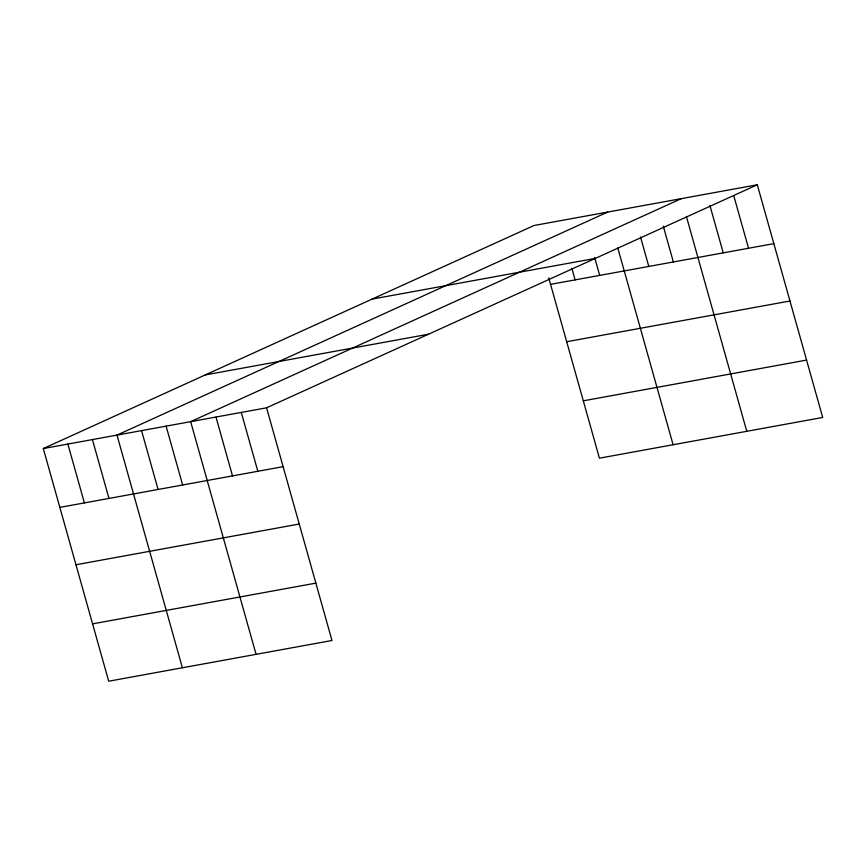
<?xml version="1.0" encoding="UTF-8"?>
<svg xmlns="http://www.w3.org/2000/svg" width="866" height="866" viewBox="0 0 866 866"><rect width="100%" height="100%" fill="white"/><g stroke="black" fill="none" stroke-linecap="round" stroke-linejoin="round"><path stroke-width="1.3" d="M757.295 184.783L266.576 407.81L331.981 640.494L108.705 681.217L43.3 448.545L534.019 225.506L757.295 184.783L822.7 417.455L599.424 458.19L548.763 277.964M607.694 212.073L116.986 435.1L182.39 667.783M681.38 198.628L190.661 421.655L256.065 654.339M372.077 299.106L595.364 258.382M550.56 284.362L773.836 243.638M205.231 374.935L428.518 334.211M566.678 341.724L789.965 301M43.3 448.545L266.576 407.81M583.294 400.828L806.571 360.094M59.841 507.389L283.128 466.666M75.97 564.751L299.246 524.027M92.575 623.856L315.863 583.132M733.794 195.792L748.538 248.25M709.925 205.523L723.229 252.861M686.413 216.543L746.784 431.311M663.291 226.134L673.358 261.965M640.526 237.013L648.796 266.447M617.772 247.893L673.098 444.745M594.65 257.494L599.683 275.399M571.885 268.363L575.121 279.88M241.278 412.422L257.819 471.277M215.97 417.044L232.51 475.899M166.11 426.137L182.65 484.992M141.548 430.619L158.088 489.474M92.424 439.582L108.964 498.437M67.862 444.063L84.403 502.908"/></g></svg>
